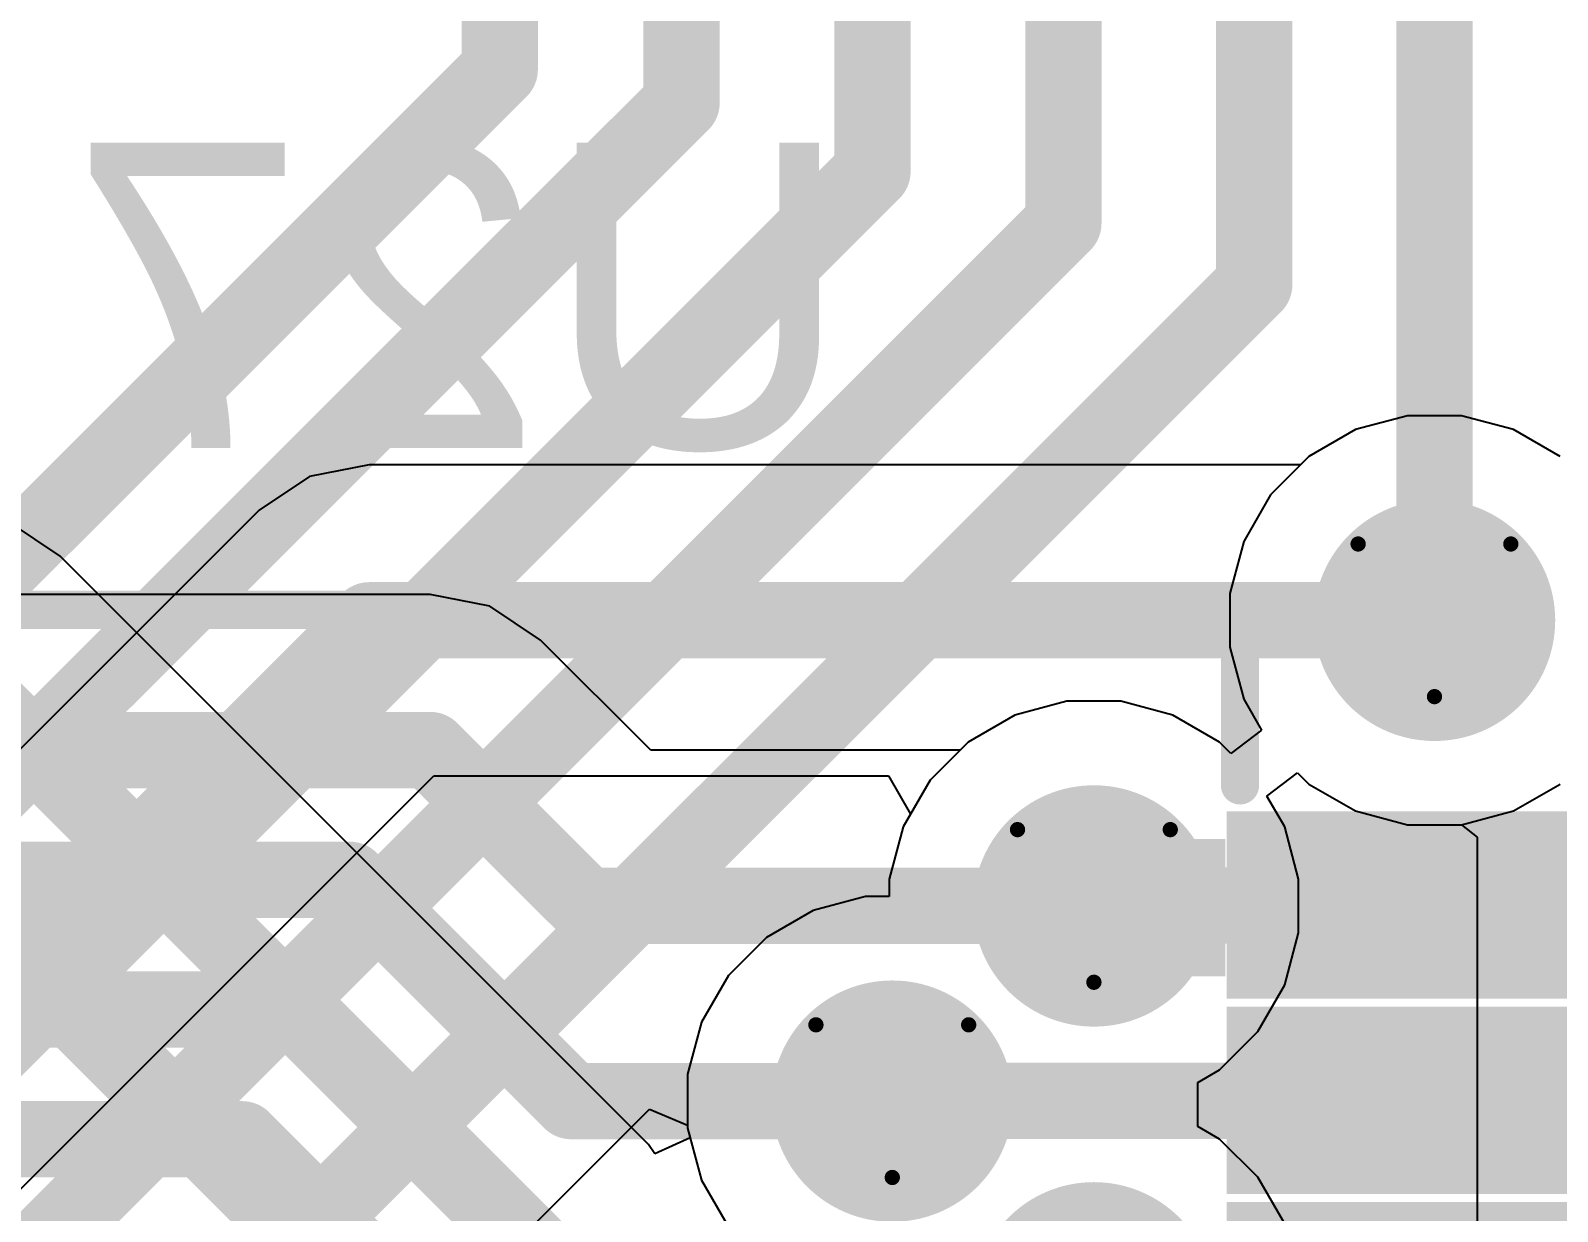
# Model space of a CAD drawing. Header units: inches. Extents: x -21 to 276, y -5 to 220.
# Drawn here: x 71.28 to 76.36, y 31.94 to 35.87 of the extents above; entities that cross this region are included whole.
import ezdxf

# ---------------------------------------------------------------- set-up
doc = ezdxf.new("R2010")
doc.units = ezdxf.units.IN
for name, color, linetype in [('Bottom Layer', 5, 'Continuous'), ('Bottom Overlay', 54, 'Continuous'), ('Bottom Paste', 16, 'Continuous'), ('Bottom Solder', 6, 'Continuous'), ('Drill Drawing', 1, 'Continuous'), ('Ground', 16, 'Continuous'), ('Power + Signal', 76, 'Continuous'), ('Top Layer', 1, 'Continuous'), ('Top Solder', 216, 'Continuous'), ('Via Holes', 16, 'Continuous')]:
    doc.layers.add(name, color=color, linetype=linetype)
doc.styles.add('Arial', font='', dxfattribs={"height": 0.2})
doc.styles.get('Arial').set_extended_font_data('Arial')

# ---------------------------------------------------------------- blocks, each defined once
blk = doc.blocks.new('SSOP_28_208____B_58')
at = {"layer": 'Bottom Layer'}
for points in [[(-4.0249983, -3.36499962), (-2.77499826, -3.36499962), (-2.77499826, -3.78499878), (-4.0249983, -3.78499878)], [(-4.0249983, -4.01500086), (-2.77499826, -4.01500086), (-2.77499826, -4.435000019999999), (-4.0249983, -4.435000019999999)]]:
    blk.add_hatch(color=5, dxfattribs=at).paths.add_polyline_path(points)
at = {"layer": 'Bottom Overlay'}
blk.add_hatch(color=54, dxfattribs=at).paths.add_polyline_path([(-2.66912344, -4.44502032), (-2.41512344, -4.44502032), (-2.41512344, -3.98782032), (-2.66912344, -3.98782032)])
at = {"layer": 'Bottom Paste'}
for points in [[(-4.0249983, -3.36499962), (-2.77499826, -3.36499962), (-2.77499826, -3.78499878), (-4.0249983, -3.78499878)], [(-4.0249983, -4.01500086), (-2.77499826, -4.01500086), (-2.77499826, -4.435000019999999), (-4.0249983, -4.435000019999999)]]:
    blk.add_hatch(color=16, dxfattribs=at).paths.add_polyline_path(points)
at = {"layer": 'Bottom Solder'}
for points in [[(-4.1265983, -2.61340092), (-2.67339826, -2.61340092), (-2.67339826, -3.23660008), (-4.1265983, -3.23660008)], [(-4.1265983, -3.26339962), (-2.67339826, -3.26339962), (-2.67339826, -3.88659878), (-4.1265983, -3.88659878)], [(-4.1265983, -3.91340086), (-2.67339826, -3.91340086), (-2.67339826, -4.53660002), (-4.1265983, -4.53660002)]]:
    blk.add_hatch(color=6, dxfattribs=at).paths.add_polyline_path(points)
at = {"layer": 'Bottom Overlay'}
for points in [[(-2.7178, -4.6228, 0.127, 0.127, 0), (-2.7178, -5.206999999999999, 0.127, 0.127, 0)], [(2.7178, -5.206999999999999, 0.127, 0.127, 0), (-2.7178, -5.206999999999999, 0.127, 0.127, 0)]]:
    blk.add_lwpolyline(points, format="xyseb", dxfattribs=at)
for points in [[(-2.74955, -4.6228, 0.0635, 0.0635, 1), (-2.68605, -4.6228, 0.0635, 0.0635, 1)], [(-2.74955, -5.206999999999999, 0.0635, 0.0635, 1), (-2.68605, -5.206999999999999, 0.0635, 0.0635, 1)], [(-2.74955, -5.206999999999999, 0.0635, 0.0635, 1), (-2.68605, -5.206999999999999, 0.0635, 0.0635, 1)]]:
    blk.add_lwpolyline(points, format="xyseb", close=True, dxfattribs=at)

msp = doc.modelspace()

# ---------------------------------------------------------------- hatches: boundary and pattern name
at = {"layer": 'Bottom Layer'}
h = msp.add_hatch(color=5, dxfattribs=at)
edge = h.paths.add_edge_path()
edge.add_arc((75.946, 33.909), 0.2999994, 0, 360)
h = msp.add_hatch(color=5, dxfattribs=at)
edge = h.paths.add_edge_path()
edge.add_arc((74.81318031999999, 32.95839992), 0.2999994, 0, 360)
h = msp.add_hatch(color=5, dxfattribs=at)
edge = h.paths.add_edge_path()
edge.add_arc((74.1426, 32.3088), 0.2999994, 0, 360)
at = {"layer": 'Bottom Solder'}
h = msp.add_hatch(color=6, dxfattribs=at)
edge = h.paths.add_edge_path()
edge.add_arc((75.946, 33.909), 0.4015993999999999, 0, 360)
h = msp.add_hatch(color=6, dxfattribs=at)
edge = h.paths.add_edge_path()
edge.add_arc((74.81318031999999, 32.95839992), 0.4015993999999999, 0, 360)
h = msp.add_hatch(color=6, dxfattribs=at)
edge = h.paths.add_edge_path()
edge.add_arc((74.1426, 32.3088), 0.4015993999999999, 0, 360)
h = msp.add_hatch(color=6, dxfattribs=at)
edge = h.paths.add_edge_path()
edge.add_arc((74.81318031999999, 31.63759992), 0.4015993999999999, 0, 360)
at = {"layer": 'Ground'}
h = msp.add_hatch(color=16, dxfattribs=at)
edge = h.paths.add_edge_path()
edge.add_arc((75.946, 33.909), 0.2999994, 0, 360)
h = msp.add_hatch(color=16, dxfattribs=at)
edge = h.paths.add_edge_path()
edge.add_arc((74.81318031999999, 32.95839992), 0.2999994, 0, 360)
h = msp.add_hatch(color=16, dxfattribs=at)
edge = h.paths.add_edge_path()
edge.add_arc((74.1426, 32.3088), 0.2999994, 0, 360)
at = {"layer": 'Power + Signal'}
h = msp.add_hatch(color=76, dxfattribs=at)
edge = h.paths.add_edge_path()
edge.add_arc((75.946, 33.909), 0.2999994, 0, 360)
h = msp.add_hatch(color=76, dxfattribs=at)
edge = h.paths.add_edge_path()
edge.add_arc((74.81318031999999, 32.95839992), 0.2999994, 0, 360)
h = msp.add_hatch(color=76, dxfattribs=at)
edge = h.paths.add_edge_path()
edge.add_arc((74.1426, 32.3088), 0.2999994, 0, 360)
at = {"layer": 'Top Layer'}
h = msp.add_hatch(color=1, dxfattribs=at)
edge = h.paths.add_edge_path()
edge.add_arc((75.946, 33.909), 0.2999994, 0, 360)
h = msp.add_hatch(color=1, dxfattribs=at)
edge = h.paths.add_edge_path()
edge.add_arc((74.81318031999999, 32.95839992), 0.2999994, 0, 360)
h = msp.add_hatch(color=1, dxfattribs=at)
edge = h.paths.add_edge_path()
edge.add_arc((74.1426, 32.3088), 0.2999994, 0, 360)
at = {"layer": 'Top Solder'}
h = msp.add_hatch(color=216, dxfattribs=at)
edge = h.paths.add_edge_path()
edge.add_arc((75.946, 33.909), 0.4015993999999999, 0, 360)
h = msp.add_hatch(color=216, dxfattribs=at)
edge = h.paths.add_edge_path()
edge.add_arc((74.81318031999999, 32.95839992), 0.4015993999999999, 0, 360)
h = msp.add_hatch(color=216, dxfattribs=at)
edge = h.paths.add_edge_path()
edge.add_arc((74.1426, 32.3088), 0.4015993999999999, 0, 360)
h = msp.add_hatch(color=216, dxfattribs=at)
edge = h.paths.add_edge_path()
edge.add_arc((74.81318031999999, 31.63759992), 0.4015993999999999, 0, 360)
at = {"layer": 'Via Holes'}
h = msp.add_hatch(color=7, dxfattribs=at)
edge = h.paths.add_edge_path()
edge.add_arc((75.946, 33.909), 0.1499997, 0, 360)
h = msp.add_hatch(color=7, dxfattribs=at)
edge = h.paths.add_edge_path()
edge.add_arc((74.81318031999999, 32.95839992), 0.1499997, 0, 360)
h = msp.add_hatch(color=7, dxfattribs=at)
edge = h.paths.add_edge_path()
edge.add_arc((74.1426, 32.3088), 0.1499997, 0, 360)

# ---------------------------------------------------------------- linework, layer by layer
at = {"layer": 'Bottom Layer'}
for p, q in [((75.85634562, 34.5899994), (75.68314302, 34.54359106)), ((76.03565438, 34.5899994), (75.85634562, 34.5899994)), ((76.20885698, 34.54359106), (76.03565438, 34.5899994)), ((75.68314302, 34.54359106), (75.52785503999999, 34.45393668)), ((76.36414496, 34.45393668), (76.20885698, 34.54359106)), ((75.52785503999999, 34.45393668), (75.50087008, 34.42695172)), ((72.20448094, 34.38752584), (72.03644469999999, 34.27524768)), ((72.40269237999999, 34.42695172), (72.20448094, 34.38752584)), ((75.50087008, 34.42695172), (72.40269237999999, 34.42695172)), ((72.03644469999999, 34.27524768), (70.59085196, 32.82965494)), ((71.17164328, 31.94545554), (72.61723601999999, 33.39104827999999)), ((72.61723601999999, 33.39104827999999), (74.12996858, 33.39104827999999)), ((74.12996858, 33.39104827999999), (74.2032933, 33.26404573999999)), ((74.17858926, 33.2212569), (74.13218092, 33.0480543)), ((74.2032933, 33.26404573999999), (74.17858926, 33.2212569)), ((74.13218092, 33.0480543), (74.13218092, 32.9897994)), ((74.05294561999999, 32.9897994), (73.87974301999999, 32.94339106)), ((74.13218092, 32.9897994), (74.05294561999999, 32.9897994)), ((73.87974301999999, 32.94339106), (73.72445504, 32.85373668)), ((73.72445504, 32.85373668), (73.59766332, 32.72694496)), ((73.59766332, 32.72694496), (73.50800894, 32.57165698)), ((73.50800894, 32.57165698), (73.4616006, 32.39845438)), ((73.4616006, 32.39845438), (73.4616006, 32.21914562)), ((73.4616006, 32.21914562), (73.50800894, 32.04594302)), ((73.50800894, 32.04594302), (73.59766332, 31.89065504))]:
    msp.add_line(p, q, dxfattribs=at)
for points in [[(70.8053956, 32.31170322, 0.254, 0.254, 0), (72.40269237999999, 33.909, 0.254, 0.254, 0)], [(72.40269237999999, 33.909, 0.254, 0.254, 0), (75.946, 33.909, 0.254, 0.254, 0)], [(74.81318031999999, 32.95839992, 0.254, 0.254, 0), (74.81483386, 32.96005346, 0.254, 0.254, 0)], [(74.81483386, 32.96005346, 0.254, 0.254, 0), (75.97971342, 32.96005346, 0.254, 0.254, 0)], [(75.97971342, 32.96005346, 0.254, 0.254, 0), (75.98136441999999, 32.96170446, 0.254, 0.254, 0)], [(74.1426, 32.3088, 0.254, 0.254, 0), (74.14405288, 32.31025288, 0.254, 0.254, 0)], [(74.14405288, 32.31025288, 0.254, 0.254, 0), (75.97991408, 32.31025288, 0.254, 0.254, 0)], [(75.97991408, 32.31025288, 0.254, 0.254, 0), (75.98136441999999, 32.31170322, 0.254, 0.254, 0)]]:
    msp.add_lwpolyline(points, format="xyseb", dxfattribs=at)
for points in [[(72.33919238, 33.909, 0.127, 0.127, 1), (72.46619238, 33.909, 0.127, 0.127, 1)], [(72.33919238, 33.909, 0.127, 0.127, 1), (72.46619238, 33.909, 0.127, 0.127, 1)], [(75.8825, 33.909, 0.127, 0.127, 1), (76.0095, 33.909, 0.127, 0.127, 1)], [(74.74968032, 32.95839992, 0.127, 0.127, 1), (74.87668032, 32.95839992, 0.127, 0.127, 1)], [(74.75133385999999, 32.96005346, 0.127, 0.127, 1), (74.87833386, 32.96005346, 0.127, 0.127, 1)], [(74.75133385999999, 32.96005346, 0.127, 0.127, 1), (74.87833386, 32.96005346, 0.127, 0.127, 1)], [(75.91621341999999, 32.96005346, 0.127, 0.127, 1), (76.04321342, 32.96005346, 0.127, 0.127, 1)], [(75.91621341999999, 32.96005346, 0.127, 0.127, 1), (76.04321342, 32.96005346, 0.127, 0.127, 1)], [(75.91786441999999, 32.96170446, 0.127, 0.127, 1), (76.04486442, 32.96170446, 0.127, 0.127, 1)], [(74.0791, 32.3088, 0.127, 0.127, 1), (74.20609999999999, 32.3088, 0.127, 0.127, 1)], [(74.08055288, 32.31025288, 0.127, 0.127, 1), (74.20755288, 32.31025288, 0.127, 0.127, 1)], [(74.08055288, 32.31025288, 0.127, 0.127, 1), (74.20755288, 32.31025288, 0.127, 0.127, 1)], [(75.91641408, 32.31025288, 0.127, 0.127, 1), (76.04341407999999, 32.31025288, 0.127, 0.127, 1)], [(75.91641408, 32.31025288, 0.127, 0.127, 1), (76.04341407999999, 32.31025288, 0.127, 0.127, 1)], [(75.91786441999999, 32.31170322, 0.127, 0.127, 1), (76.04486442, 32.31170322, 0.127, 0.127, 1)]]:
    msp.add_lwpolyline(points, format="xyseb", close=True, dxfattribs=at)
at = {"layer": 'Drill Drawing'}
for points in [[(75.692, 34.163, 0.0508, 0.0508, 0), (76.19999999999999, 34.163, 0.0508, 0.0508, 0)], [(75.692, 34.163, 0.0508, 0.0508, 0), (75.946, 33.65499999999999, 0.0508, 0.0508, 0)], [(75.946, 33.65499999999999, 0.0508, 0.0508, 0), (76.19999999999999, 34.163, 0.0508, 0.0508, 0)], [(74.55918032, 33.21239992, 0.0508, 0.0508, 0), (75.06718031999999, 33.21239992, 0.0508, 0.0508, 0)], [(74.55918032, 33.21239992, 0.0508, 0.0508, 0), (74.81318031999999, 32.70439992, 0.0508, 0.0508, 0)], [(74.81318031999999, 32.70439992, 0.0508, 0.0508, 0), (75.06718031999999, 33.21239992, 0.0508, 0.0508, 0)], [(73.8886, 32.5628, 0.0508, 0.0508, 0), (74.39659999999999, 32.5628, 0.0508, 0.0508, 0)], [(73.8886, 32.5628, 0.0508, 0.0508, 0), (74.1426, 32.0548, 0.0508, 0.0508, 0)], [(74.1426, 32.0548, 0.0508, 0.0508, 0), (74.39659999999999, 32.5628, 0.0508, 0.0508, 0)]]:
    msp.add_lwpolyline(points, format="xyseb", dxfattribs=at)
for points in [[(75.6793, 34.163, 0.0254, 0.0254, 1), (75.7047, 34.163, 0.0254, 0.0254, 1)], [(75.6793, 34.163, 0.0254, 0.0254, 1), (75.7047, 34.163, 0.0254, 0.0254, 1)], [(76.1873, 34.163, 0.0254, 0.0254, 1), (76.2127, 34.163, 0.0254, 0.0254, 1)], [(76.1873, 34.163, 0.0254, 0.0254, 1), (76.2127, 34.163, 0.0254, 0.0254, 1)], [(75.9333, 33.65499999999999, 0.0254, 0.0254, 1), (75.9587, 33.65499999999999, 0.0254, 0.0254, 1)], [(75.9333, 33.65499999999999, 0.0254, 0.0254, 1), (75.9587, 33.65499999999999, 0.0254, 0.0254, 1)], [(74.54648031999999, 33.21239992, 0.0254, 0.0254, 1), (74.57188032, 33.21239992, 0.0254, 0.0254, 1)], [(74.54648031999999, 33.21239992, 0.0254, 0.0254, 1), (74.57188032, 33.21239992, 0.0254, 0.0254, 1)], [(75.05448032, 33.21239992, 0.0254, 0.0254, 1), (75.07988032, 33.21239992, 0.0254, 0.0254, 1)], [(75.05448032, 33.21239992, 0.0254, 0.0254, 1), (75.07988032, 33.21239992, 0.0254, 0.0254, 1)], [(74.80048031999999, 32.70439992, 0.0254, 0.0254, 1), (74.82588032, 32.70439992, 0.0254, 0.0254, 1)], [(74.80048031999999, 32.70439992, 0.0254, 0.0254, 1), (74.82588032, 32.70439992, 0.0254, 0.0254, 1)], [(73.8759, 32.5628, 0.0254, 0.0254, 1), (73.90129999999999, 32.5628, 0.0254, 0.0254, 1)], [(73.8759, 32.5628, 0.0254, 0.0254, 1), (73.90129999999999, 32.5628, 0.0254, 0.0254, 1)], [(74.3839, 32.5628, 0.0254, 0.0254, 1), (74.4093, 32.5628, 0.0254, 0.0254, 1)], [(74.3839, 32.5628, 0.0254, 0.0254, 1), (74.4093, 32.5628, 0.0254, 0.0254, 1)], [(74.12989999999999, 32.0548, 0.0254, 0.0254, 1), (74.1553, 32.0548, 0.0254, 0.0254, 1)], [(74.12989999999999, 32.0548, 0.0254, 0.0254, 1), (74.1553, 32.0548, 0.0254, 0.0254, 1)]]:
    msp.add_lwpolyline(points, format="xyseb", close=True, dxfattribs=at)
at = {"layer": 'Ground'}
for p, q in [((75.85634562, 34.5899994), (75.68314302, 34.54359106)), ((76.03565438, 34.5899994), (75.85634562, 34.5899994)), ((76.20885698, 34.54359106), (76.03565438, 34.5899994)), ((75.68314302, 34.54359106), (75.52785503999999, 34.45393668)), ((76.36414496, 34.45393668), (76.20885698, 34.54359106)), ((75.52785503999999, 34.45393668), (75.40106331999999, 34.32714496)), ((75.40106331999999, 34.32714496), (75.31140893999999, 34.17185697999999)), ((71.37427177999999, 34.12284768), (71.20623554, 34.23512583999999)), ((75.31140893999999, 34.17185697999999), (75.2650006, 33.99865438)), ((73.33219521999999, 32.16492424), (71.37427177999999, 34.12284768)), ((75.2650006, 33.99865438), (75.2650006, 33.81934562)), ((75.2650006, 33.81934562), (75.31140893999999, 33.64614302)), ((74.72352594, 33.63939932), (74.55032333999999, 33.59299098)), ((74.9028347, 33.63939932), (74.72352594, 33.63939932)), ((75.0760373, 33.59299098), (74.9028347, 33.63939932)), ((75.31140893999999, 33.64614302), (75.37053506, 33.54373276)), ((74.55032333999999, 33.59299098), (74.39503536, 33.5033366)), ((75.23132528, 33.5033366), (75.0760373, 33.59299098)), ((75.37053506, 33.54373276), (75.26890965999999, 33.46575222)), ((74.39503536, 33.5033366), (74.26824364, 33.37654488)), ((75.26890965999999, 33.46575222), (75.23132528, 33.5033366)), ((74.26824364, 33.37654488), (74.17858926, 33.2212569)), ((75.38864526, 33.32366716), (75.49027066, 33.4016477)), ((75.49027066, 33.4016477), (75.52785503999999, 33.36406332)), ((75.44777137999999, 33.2212569), (75.38864526, 33.32366716)), ((75.52785503999999, 33.36406332), (75.68314302, 33.27440893999999)), ((76.20885698, 33.27440893999999), (76.36414496, 33.36406332)), ((75.68314302, 33.27440893999999), (75.85634562, 33.2280006)), ((76.03565438, 33.2280006), (76.20885698, 33.27440893999999)), ((74.17858926, 33.2212569), (74.13218092, 33.0480543)), ((75.49417972, 33.0480543), (75.44777137999999, 33.2212569)), ((75.85634562, 33.2280006), (76.03565438, 33.2280006)), ((74.13218092, 33.0480543), (74.13218092, 32.9897994)), ((75.49417972, 32.86874554), (75.49417972, 33.0480543)), ((74.05294561999999, 32.9897994), (73.87974301999999, 32.94339106)), ((74.13218092, 32.9897994), (74.05294561999999, 32.9897994)), ((73.87974301999999, 32.94339106), (73.72445504, 32.85373668)), ((75.44777137999999, 32.69554294), (75.49417972, 32.86874554)), ((73.72445504, 32.85373668), (73.59766332, 32.72694496)), ((73.59766332, 32.72694496), (73.50800894, 32.57165698)), ((75.358117, 32.54025496), (75.44777137999999, 32.69554294)), ((73.50800894, 32.57165698), (73.4616006, 32.39845438)), ((75.23132528, 32.41346324), (75.358117, 32.54025496)), ((75.15833584, 32.37132464), (75.23132528, 32.41346324)), ((73.4616006, 32.39845438), (73.4616006, 32.21914562)), ((75.15833584, 32.2246752), (75.15833584, 32.37132464)), ((73.4616006, 32.21914562), (73.47023152, 32.18693334)), ((75.23132528, 32.1825366), (75.15833584, 32.2246752)), ((73.35298512, 32.13380924), (73.33219521999999, 32.16492424)), ((73.47023152, 32.18693334), (73.35298512, 32.13380924)), ((75.358117, 32.05574488), (75.23132528, 32.1825366)), ((75.44777137999999, 31.9004569), (75.358117, 32.05574488))]:
    msp.add_line(p, q, dxfattribs=at)
for points in [[(71.0080241, 33.7566, 0.254, 0.254, 0), (72.96594753999999, 31.79867656, 0.254, 0.254, 0)], [(70.71012274, 33.32064964, 0.254, 0.254, 0), (72.23383064, 31.79694174, 0.254, 0.254, 0)]]:
    msp.add_lwpolyline(points, format="xyseb", dxfattribs=at)
at = {"layer": 'Power + Signal'}
for p, q in [((75.85634562, 34.5899994), (75.68314302, 34.54359106)), ((76.03565438, 34.5899994), (75.85634562, 34.5899994)), ((76.20885698, 34.54359106), (76.03565438, 34.5899994)), ((75.68314302, 34.54359106), (75.52785503999999, 34.45393668)), ((76.36414496, 34.45393668), (76.20885698, 34.54359106)), ((75.52785503999999, 34.45393668), (75.40106331999999, 34.32714496)), ((75.40106331999999, 34.32714496), (75.31140893999999, 34.17185697999999)), ((75.31140893999999, 34.17185697999999), (75.2650006, 33.99865438)), ((72.60587967999999, 33.99515172), (57.25151109999999, 33.99515172)), ((72.80409112, 33.95572584), (72.60587967999999, 33.99515172)), ((75.2650006, 33.99865438), (75.2650006, 33.81934562)), ((72.97212736, 33.84344768), (72.80409112, 33.95572584)), ((73.3392234, 33.47635164), (72.97212736, 33.84344768)), ((75.2650006, 33.81934562), (75.31140893999999, 33.64614302)), ((74.72352594, 33.63939932), (74.55032333999999, 33.59299098)), ((74.9028347, 33.63939932), (74.72352594, 33.63939932)), ((75.0760373, 33.59299098), (74.9028347, 33.63939932)), ((75.31140893999999, 33.64614302), (75.37053506, 33.54373276)), ((74.55032333999999, 33.59299098), (74.39503536, 33.5033366)), ((75.23132528, 33.5033366), (75.0760373, 33.59299098)), ((75.37053506, 33.54373276), (75.26890965999999, 33.46575222)), ((74.36805039999999, 33.47635164), (73.3392234, 33.47635164)), ((74.39503536, 33.5033366), (74.36805039999999, 33.47635164)), ((75.26890965999999, 33.46575222), (75.23132528, 33.5033366)), ((75.38864526, 33.32366716), (75.49027066, 33.4016477)), ((75.49027066, 33.4016477), (75.52785503999999, 33.36406332)), ((75.44777137999999, 33.2212569), (75.38864526, 33.32366716)), ((75.52785503999999, 33.36406332), (75.68314302, 33.27440893999999)), ((76.20885698, 33.27440893999999), (76.36414496, 33.36406332)), ((75.68314302, 33.27440893999999), (75.85634562, 33.2280006)), ((76.03565438, 33.2280006), (76.20885698, 33.27440893999999)), ((75.49417972, 33.0480543), (75.44777137999999, 33.2212569)), ((75.85634562, 33.2280006), (76.03565438, 33.2280006)), ((75.49417972, 32.86874554), (75.49417972, 33.0480543)), ((75.44777137999999, 32.69554294), (75.49417972, 32.86874554)), ((75.358117, 32.54025496), (75.44777137999999, 32.69554294)), ((75.23132528, 32.41346324), (75.358117, 32.54025496)), ((75.15833584, 32.37132464), (75.23132528, 32.41346324)), ((75.15833584, 32.2246752), (75.15833584, 32.37132464)), ((75.23132528, 32.1825366), (75.15833584, 32.2246752)), ((75.358117, 32.05574488), (75.23132528, 32.1825366)), ((75.44777137999999, 31.9004569), (75.358117, 32.05574488))]:
    msp.add_line(p, q, dxfattribs=at)
for points in [[(52.6848832, 33.4772, 0.254, 0.254, 0), (72.60587967999999, 33.4772, 0.254, 0.254, 0)], [(72.60587967999999, 33.4772, 0.254, 0.254, 0), (73.12467975999999, 32.95839992, 0.254, 0.254, 0)], [(52.50602656, 33.04539999999999, 0.254, 0.254, 0), (72.3381205, 33.04539999999999, 0.254, 0.254, 0)], [(72.3381205, 33.04539999999999, 0.254, 0.254, 0), (73.0747205, 32.3088, 0.254, 0.254, 0)], [(73.12467975999999, 32.95839992, 0.254, 0.254, 0), (74.81318031999999, 32.95839992, 0.254, 0.254, 0)], [(52.32716992, 32.6136, 0.254, 0.254, 0), (72.15926386, 32.6136, 0.254, 0.254, 0)], [(72.15926386, 32.6136, 0.254, 0.254, 0), (73.12446385999999, 31.6484, 0.254, 0.254, 0)], [(73.0747205, 32.3088, 0.254, 0.254, 0), (74.1426, 32.3088, 0.254, 0.254, 0)], [(52.14831328, 32.1818, 0.254, 0.254, 0), (71.98040722, 32.1818, 0.254, 0.254, 0)], [(71.98040722, 32.1818, 0.254, 0.254, 0), (73.12340722, 31.0388, 0.254, 0.254, 0)]]:
    msp.add_lwpolyline(points, format="xyseb", dxfattribs=at)
for points in [[(72.54237968, 33.4772, 0.127, 0.127, 1), (72.66937968, 33.4772, 0.127, 0.127, 1)], [(72.54237968, 33.4772, 0.127, 0.127, 1), (72.66937968, 33.4772, 0.127, 0.127, 1)], [(72.2746205, 33.04539999999999, 0.127, 0.127, 1), (72.40162049999999, 33.04539999999999, 0.127, 0.127, 1)], [(72.2746205, 33.04539999999999, 0.127, 0.127, 1), (72.40162049999999, 33.04539999999999, 0.127, 0.127, 1)], [(73.06117975999999, 32.95839992, 0.127, 0.127, 1), (73.18817976, 32.95839992, 0.127, 0.127, 1)], [(73.06117975999999, 32.95839992, 0.127, 0.127, 1), (73.18817976, 32.95839992, 0.127, 0.127, 1)], [(74.74968032, 32.95839992, 0.127, 0.127, 1), (74.87668032, 32.95839992, 0.127, 0.127, 1)], [(72.09576386, 32.6136, 0.127, 0.127, 1), (72.22276386, 32.6136, 0.127, 0.127, 1)], [(72.09576386, 32.6136, 0.127, 0.127, 1), (72.22276386, 32.6136, 0.127, 0.127, 1)], [(73.0112205, 32.3088, 0.127, 0.127, 1), (73.1382205, 32.3088, 0.127, 0.127, 1)], [(73.0112205, 32.3088, 0.127, 0.127, 1), (73.1382205, 32.3088, 0.127, 0.127, 1)], [(74.0791, 32.3088, 0.127, 0.127, 1), (74.20609999999999, 32.3088, 0.127, 0.127, 1)], [(71.91690721999998, 32.1818, 0.127, 0.127, 1), (72.04390722, 32.1818, 0.127, 0.127, 1)], [(71.91690721999998, 32.1818, 0.127, 0.127, 1), (72.04390722, 32.1818, 0.127, 0.127, 1)]]:
    msp.add_lwpolyline(points, format="xyseb", close=True, dxfattribs=at)
at = {"layer": 'Top Layer'}
for p, q in [((75.38864526, 33.32366716), (75.49027066, 33.4016477)), ((75.49027066, 33.4016477), (75.52785503999999, 33.36406332)), ((75.44777137999999, 33.2212569), (75.38864526, 33.32366716)), ((75.52785503999999, 33.36406332), (75.68314302, 33.27440893999999)), ((75.68314302, 33.27440893999999), (75.85634562, 33.2280006)), ((75.49417972, 33.0480543), (75.44777137999999, 33.2212569)), ((75.85634562, 33.2280006), (76.03565184, 33.2280006)), ((76.03565184, 33.2280006), (76.08841272, 33.18751554)), ((76.08841272, 33.18751554), (76.08841272, 29.64183556)), ((75.49417972, 32.86874554), (75.49417972, 33.0480543)), ((75.44777137999999, 32.69554294), (75.49417972, 32.86874554)), ((75.358117, 32.54025496), (75.44777137999999, 32.69554294)), ((75.23132528, 32.41346324), (75.358117, 32.54025496)), ((75.15833584, 32.37132464), (75.23132528, 32.41346324)), ((75.15833584, 32.2246752), (75.15833584, 32.37132464)), ((71.99907621999999, 30.94603412), (73.33460059999999, 32.2815585)), ((73.33460059999999, 32.2815585), (73.4616006, 32.22895256)), ((73.4616006, 32.22895256), (73.4616006, 32.21914562)), ((73.4616006, 32.21914562), (73.50800894, 32.04594302)), ((75.23132528, 32.1825366), (75.15833584, 32.2246752)), ((75.358117, 32.05574488), (75.23132528, 32.1825366)), ((75.44777137999999, 31.9004569), (75.358117, 32.05574488)), ((73.50800894, 32.04594302), (73.59766332, 31.89065504))]:
    msp.add_line(p, q, dxfattribs=at)
for points in [[(75.3463822, 35.02583546, 0.254, 0.254, 0), (75.3463822, 51.39972956, 0.254, 0.254, 0)], [(75.946, 33.909, 0.254, 0.254, 0), (75.946, 51.16774628, 0.254, 0.254, 0)], [(72.83678092, 35.74198338, 0.254, 0.254, 0), (72.83678092, 45.75519932, 0.254, 0.254, 0)], [(73.44158032, 35.63135621999999, 0.254, 0.254, 0), (73.44158032, 45.11460623999999, 0.254, 0.254, 0)], [(74.07658031999999, 35.40275622, 0.254, 0.254, 0), (74.07658031999999, 44.43919992, 0.254, 0.254, 0)], [(74.71158032, 35.23060771999999, 0.254, 0.254, 0), (74.71158032, 43.80419992, 0.254, 0.254, 0)], [(70.05319746, 32.95839992, 0.254, 0.254, 0), (72.83678092, 35.74198338, 0.254, 0.254, 0)], [(70.20982402, 32.39959992, 0.254, 0.254, 0), (73.44158032, 35.63135621999999, 0.254, 0.254, 0)], [(70.51462402, 31.84079992, 0.254, 0.254, 0), (74.07658031999999, 35.40275622, 0.254, 0.254, 0)], [(70.70267546, 31.22170286, 0.254, 0.254, 0), (74.71158032, 35.23060771999999, 0.254, 0.254, 0)], [(71.00374674, 30.6832, 0.254, 0.254, 0), (75.3463822, 35.02583546, 0.254, 0.254, 0)]]:
    msp.add_lwpolyline(points, format="xyseb", dxfattribs=at)
for points in [[(72.77328091999999, 35.74198338, 0.127, 0.127, 1), (72.90028092, 35.74198338, 0.127, 0.127, 1)], [(72.77328091999999, 35.74198338, 0.127, 0.127, 1), (72.90028092, 35.74198338, 0.127, 0.127, 1)], [(73.37808032, 35.63135621999999, 0.127, 0.127, 1), (73.50508031999999, 35.63135621999999, 0.127, 0.127, 1)], [(73.37808032, 35.63135621999999, 0.127, 0.127, 1), (73.50508031999999, 35.63135621999999, 0.127, 0.127, 1)], [(74.01308032, 35.40275622, 0.127, 0.127, 1), (74.14008032, 35.40275622, 0.127, 0.127, 1)], [(74.01308032, 35.40275622, 0.127, 0.127, 1), (74.14008032, 35.40275622, 0.127, 0.127, 1)], [(74.64808031999999, 35.23060771999999, 0.127, 0.127, 1), (74.77508032, 35.23060771999999, 0.127, 0.127, 1)], [(74.64808031999999, 35.23060771999999, 0.127, 0.127, 1), (74.77508032, 35.23060771999999, 0.127, 0.127, 1)], [(75.2828822, 35.02583546, 0.127, 0.127, 1), (75.4098822, 35.02583546, 0.127, 0.127, 1)], [(75.2828822, 35.02583546, 0.127, 0.127, 1), (75.4098822, 35.02583546, 0.127, 0.127, 1)], [(75.8825, 33.909, 0.127, 0.127, 1), (76.0095, 33.909, 0.127, 0.127, 1)]]:
    msp.add_lwpolyline(points, format="xyseb", close=True, dxfattribs=at)

# ---------------------------------------------------------------- block references
at = {"rotation": 180}
msp.add_blockref('SSOP_28_208____B_58', (72.58136614, 28.73670402), dxfattribs=at)

# ---------------------------------------------------------------- texts
at = {"layer": 'Bottom Overlay', "style": 'Arial', "text_generation_flag": 2}
msp.add_text('U27', height=1.016, dxfattribs=at).set_placement((74.00840926, 34.48256502))

doc.saveas('drawing.dxf')
